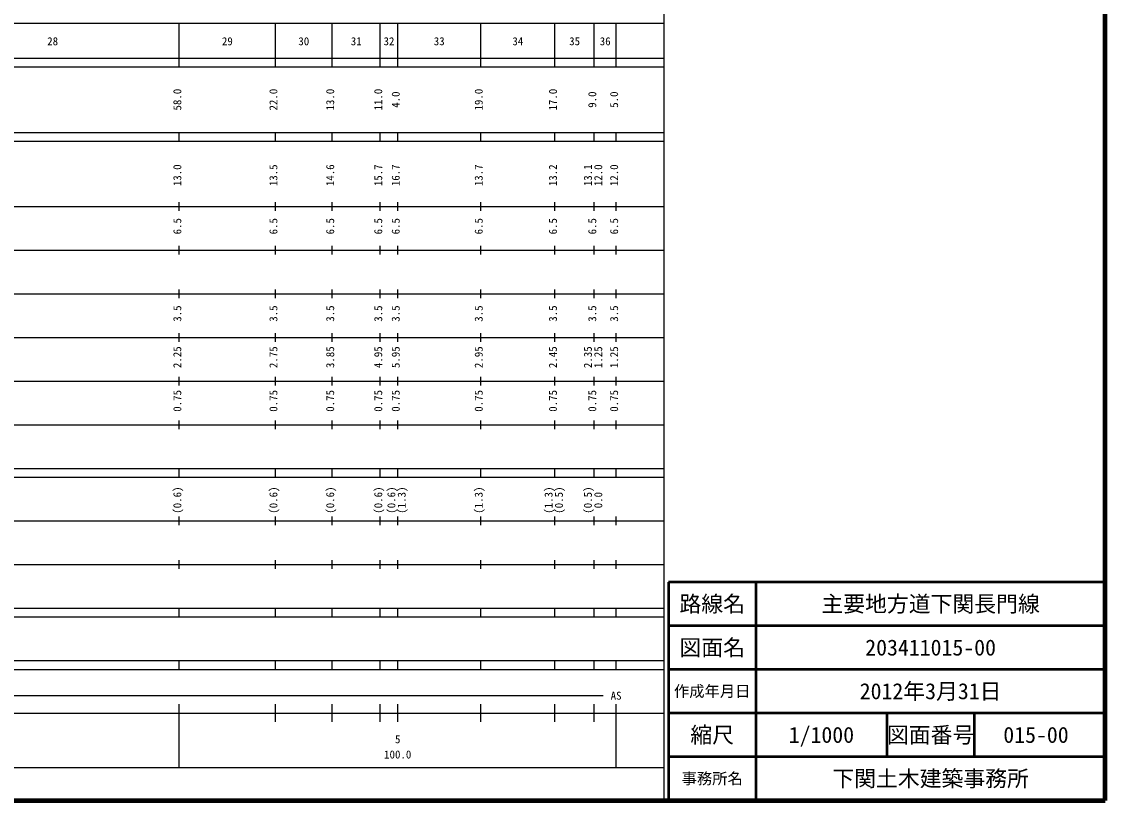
# Model space of a CAD drawing. Units: millimetres on the paper, enlarged 1000 times. Extents: x 40000 to 680000, y 20000 to 380000.
# Drawn here: x 431909 to 680000, y 20000 to 198357 of the extents above; entities that cross this region are included whole.
import ezdxf
from ezdxf.enums import TextEntityAlignment as Align

# ---------------------------------------------------------------- set-up
doc = ezdxf.new("R2010")
doc.units = ezdxf.units.MM
doc.header["$LTSCALE"] = 1000
for name, color, linetype, lineweight in [('M-TTL', 2, 'Continuous', 140), ('M-TTL-BAND', 7, 'Continuous', 25), ('M-TTL-FRAM', 2, 'Continuous', 50), ('M-TTL-LINE', 7, 'Continuous', 50)]:
    doc.layers.add(name, color=color, linetype=linetype, lineweight=lineweight)
doc.layers.add('M-TTL-TXT', color=7, linetype='Continuous')
doc.styles.add('ＭＳ ゴシック', font='')
doc.styles.get('ＭＳ ゴシック').set_extended_font_data('MS Gothic')

msp = doc.modelspace()

# ---------------------------------------------------------------- linework, layer by layer
at = {"layer": 'M-TTL'}
for p, q in [((680000, 20000), (680000, 380000)), ((40000, 20000), (680000, 20000))]:
    msp.add_line(p, q, dxfattribs=at)
at = {"layer": 'M-TTL-BAND'}
for p, q in [((579000, 20000), (579000, 370000)), ((68000, 198000), (579000, 198000)), ((468000, 188000), (468000, 198000)), ((490000, 188000), (490000, 198000)), ((503000, 188000), (503000, 198000)), ((514000, 188000), (514000, 198000)), ((518000, 188000), (518000, 198000)), ((537000, 188000), (537000, 198000)), ((554000, 188000), (554000, 198000)), ((563000, 188000), (563000, 198000)), ((568000, 188000), (568000, 198000)), ((40000, 190000), (579000, 190000)), ((40000, 188000), (579000, 188000)), ((40000, 173000), (579000, 173000)), ((468000, 171000), (468000, 173000)), ((490000, 171000), (490000, 173000)), ((503000, 171000), (503000, 173000)), ((514000, 171000), (514000, 173000)), ((518000, 171000), (518000, 173000)), ((537000, 171000), (537000, 173000)), ((554000, 171000), (554000, 173000)), ((563000, 171000), (563000, 173000)), ((568000, 171000), (568000, 173000)), ((40000, 171000), (579000, 171000)), ((468000, 155000), (468000, 157000)), ((490000, 155000), (490000, 157000)), ((503000, 155000), (503000, 157000)), ((514000, 155000), (514000, 157000)), ((518000, 155000), (518000, 157000)), ((537000, 155000), (537000, 157000)), ((554000, 155000), (554000, 157000)), ((563000, 155000), (563000, 157000)), ((568000, 155000), (568000, 157000)), ((40000, 156000), (579000, 156000)), ((468000, 145000), (468000, 147000)), ((490000, 145000), (490000, 147000)), ((503000, 145000), (503000, 147000)), ((514000, 145000), (514000, 147000)), ((518000, 145000), (518000, 147000)), ((537000, 145000), (537000, 147000)), ((554000, 145000), (554000, 147000)), ((563000, 145000), (563000, 147000)), ((568000, 145000), (568000, 147000)), ((46000, 146000), (579000, 146000)), ((468000, 135000), (468000, 137000)), ((490000, 135000), (490000, 137000)), ((503000, 135000), (503000, 137000)), ((514000, 135000), (514000, 137000)), ((518000, 135000), (518000, 137000)), ((537000, 135000), (537000, 137000)), ((554000, 135000), (554000, 137000)), ((563000, 135000), (563000, 137000)), ((568000, 135000), (568000, 137000)), ((52000, 136000), (579000, 136000)), ((468000, 125000), (468000, 127000)), ((490000, 125000), (490000, 127000)), ((503000, 125000), (503000, 127000)), ((514000, 125000), (514000, 127000)), ((518000, 125000), (518000, 127000)), ((537000, 125000), (537000, 127000)), ((554000, 125000), (554000, 127000)), ((563000, 125000), (563000, 127000)), ((568000, 125000), (568000, 127000)), ((46000, 126000), (579000, 126000)), ((468000, 115000), (468000, 117000)), ((490000, 115000), (490000, 117000)), ((503000, 115000), (503000, 117000)), ((514000, 115000), (514000, 117000)), ((518000, 115000), (518000, 117000)), ((537000, 115000), (537000, 117000)), ((554000, 115000), (554000, 117000)), ((563000, 115000), (563000, 117000)), ((568000, 115000), (568000, 117000)), ((52000, 116000), (579000, 116000)), ((468000, 105000), (468000, 107000)), ((490000, 105000), (490000, 107000)), ((503000, 105000), (503000, 107000)), ((514000, 105000), (514000, 107000)), ((518000, 105000), (518000, 107000)), ((537000, 105000), (537000, 107000)), ((554000, 105000), (554000, 107000)), ((563000, 105000), (563000, 107000)), ((568000, 105000), (568000, 107000)), ((46000, 106000), (579000, 106000)), ((40000, 96000), (579000, 96000)), ((468000, 94000), (468000, 96000)), ((490000, 94000), (490000, 96000)), ((503000, 94000), (503000, 96000)), ((514000, 94000), (514000, 96000)), ((518000, 94000), (518000, 96000)), ((537000, 94000), (537000, 96000)), ((554000, 94000), (554000, 96000)), ((563000, 94000), (563000, 96000)), ((568000, 94000), (568000, 96000)), ((40000, 94000), (579000, 94000)), ((468000, 83000), (468000, 85000)), ((490000, 83000), (490000, 85000)), ((503000, 83000), (503000, 85000)), ((514000, 83000), (514000, 85000)), ((518000, 83000), (518000, 85000)), ((537000, 83000), (537000, 85000)), ((554000, 83000), (554000, 85000)), ((563000, 83000), (563000, 85000)), ((568000, 83000), (568000, 85000)), ((49000, 84000), (579000, 84000)), ((468000, 73000), (468000, 75000)), ((490000, 73000), (490000, 75000)), ((503000, 73000), (503000, 75000)), ((514000, 73000), (514000, 75000)), ((518000, 73000), (518000, 75000)), ((537000, 73000), (537000, 75000)), ((554000, 73000), (554000, 75000)), ((563000, 73000), (563000, 75000)), ((568000, 73000), (568000, 75000)), ((40000, 74000), (579000, 74000)), ((40000, 64000), (579000, 64000)), ((468000, 62000), (468000, 64000)), ((490000, 62000), (490000, 64000)), ((503000, 62000), (503000, 64000)), ((514000, 62000), (514000, 64000)), ((518000, 62000), (518000, 64000)), ((537000, 62000), (537000, 64000)), ((554000, 62000), (554000, 64000)), ((563000, 62000), (563000, 64000)), ((568000, 62000), (568000, 64000)), ((40000, 62000), (579000, 62000)), ((40000, 52000), (579000, 52000)), ((40000, 50000), (579000, 50000)), ((468000, 50000), (468000, 52000)), ((490000, 50000), (490000, 52000)), ((503000, 50000), (503000, 52000)), ((514000, 50000), (514000, 52000)), ((518000, 50000), (518000, 52000)), ((537000, 50000), (537000, 52000)), ((554000, 50000), (554000, 52000)), ((563000, 50000), (563000, 52000)), ((568000, 50000), (568000, 52000)), ((71000, 44000), (565000, 44000)), ((40000, 40000), (579000, 40000)), ((468000, 27500), (468000, 42000)), ((490000, 38000), (490000, 42000)), ((503000, 38000), (503000, 42000)), ((514000, 38000), (514000, 42000)), ((518000, 38000), (518000, 42000)), ((537000, 38000), (537000, 42000)), ((554000, 38000), (554000, 42000)), ((563000, 38000), (563000, 42000)), ((568000, 27500), (568000, 42000)), ((68000, 27500), (579000, 27500))]:
    msp.add_line(p, q, dxfattribs=at)
at = {"layer": 'M-TTL-FRAM'}
for p, q in [((680000, 70000), (580000, 70000)), ((580000, 70000), (580000, 20000))]:
    msp.add_line(p, q, dxfattribs=at)
at = {"layer": 'M-TTL-LINE'}
for p, q in [((600000, 70000), (600000, 20000)), ((680000, 60000), (580000, 60000)), ((680000, 50000), (580000, 50000)), ((680000, 40000), (580000, 40000)), ((630000, 40000), (630000, 30000)), ((650000, 40000), (650000, 30000)), ((680000, 30000), (580000, 30000))]:
    msp.add_line(p, q, dxfattribs=at)

# ---------------------------------------------------------------- texts
at = {"layer": 'M-TTL-BAND', "style": 'ＭＳ ゴシック'}
for s, p in [('28', (439000, 192405)), ('29', (479000, 192405)), ('30', (496500, 192405)), ('31', (508500, 192405)), ('32', (516000, 192405)), ('33', (527500, 192405)), ('34', (545500, 192405)), ('35', (558500, 192405)), ('36', (565500, 192405)), ('AS', (568000, 42500)), ('5', (518000, 32523)), ('100.0', (518000, 29033))]:
    msp.add_text(s, height=1833, dxfattribs=at).set_placement(p, align=Align.BOTTOM_CENTER)
for s, p in [('58.0', (469000, 180500)), ('22.0', (491000, 180500)), ('13.0', (504000, 180500)), ('11.0', (515000, 180500)), ('4.0', (519000, 180500)), ('19.0', (538000, 180500)), ('17.0', (555000, 180500)), ('9.0', (564000, 180500)), ('5.0', (569000, 180500)), ('13.0', (469000, 163174)), ('13.5', (491000, 163174)), ('14.6', (504000, 163174)), ('15.7', (515000, 163174)), ('16.7', (519000, 163174)), ('13.7', (538000, 163174)), ('13.2', (555000, 163174)), ('13.1', (563000, 163174)), ('12.0', (565370, 163174)), ('12.0', (569000, 163174)), ('6.5', (469000, 151500)), ('6.5', (491000, 151500)), ('6.5', (504000, 151500)), ('6.5', (515000, 151500)), ('6.5', (519000, 151500)), ('6.5', (538000, 151500)), ('6.5', (555000, 151500)), ('6.5', (564000, 151500)), ('6.5', (569000, 151500)), ('3.5', (469000, 131500)), ('3.5', (491000, 131500)), ('3.5', (504000, 131500)), ('3.5', (515000, 131500)), ('3.5', (519000, 131500)), ('3.5', (538000, 131500)), ('3.5', (555000, 131500)), ('3.5', (564000, 131500)), ('3.5', (569000, 131500)), ('2.25', (469000, 121500)), ('2.75', (491000, 121500)), ('3.85', (504000, 121500)), ('4.95', (515000, 121500)), ('5.95', (519000, 121500)), ('2.95', (538000, 121500)), ('2.45', (555000, 121500)), ('2.35', (563000, 121500)), ('1.25', (565370, 121500)), ('1.25', (569000, 121500)), ('0.75', (469000, 111500)), ('0.75', (491000, 111500)), ('0.75', (504000, 111500)), ('0.75', (515000, 111500)), ('0.75', (519000, 111500)), ('0.75', (538000, 111500)), ('0.75', (555000, 111500)), ('0.75', (564000, 111500)), ('0.75', (569000, 111500)), ('(0.6)', (469000, 88764)), ('(0.6)', (491000, 88764)), ('(0.6)', (504000, 88764)), ('(0.6)', (515000, 88764)), ('(0.6)', (518000, 88764)), ('(1.3)', (520370, 88764)), ('(1.3)', (538000, 88764)), ('(1.3)', (554000, 88764)), ('(0.5)', (556370, 88764)), ('(0.5)', (563000, 88764)), ('0.0', (565370, 88764))]:
    msp.add_text(s, height=1833, rotation=90, dxfattribs=at).set_placement(p, align=Align.BOTTOM_CENTER)
at = {"layer": 'M-TTL-TXT', "style": 'ＭＳ ゴシック'}
for s, height, p in [('路線名', 3666, (590000, 65000)), ('路線名', 3666, (590000, 65000)), ('主要地方道下関長門線', 3666, (640000, 65000)), ('図面名', 3666, (590000, 55000)), ('図面名', 3666, (590000, 55000)), ('203411015-00', 3666, (640000, 55000)), ('2012年3月31日', 3666, (640000, 45000)), ('作成年月日', 2566, (590000, 45000)), ('作成年月日', 2566, (590000, 45000)), ('縮尺', 3666, (590000, 35000)), ('縮尺', 3666, (590000, 35000)), ('図面番号', 3666, (640000, 35000)), ('図面番号', 3666, (640000, 35000)), ('1/1000', 3666, (615000, 35000)), ('015-00', 3666, (664125, 35000)), ('下関土木建築事務所', 3666, (640000, 25000)), ('事務所名', 2566, (590000, 25000)), ('事務所名', 2566, (590000, 25000))]:
    msp.add_text(s, height=height, dxfattribs=at).set_placement(p, align=Align.MIDDLE_CENTER)

doc.saveas('drawing.dxf')
